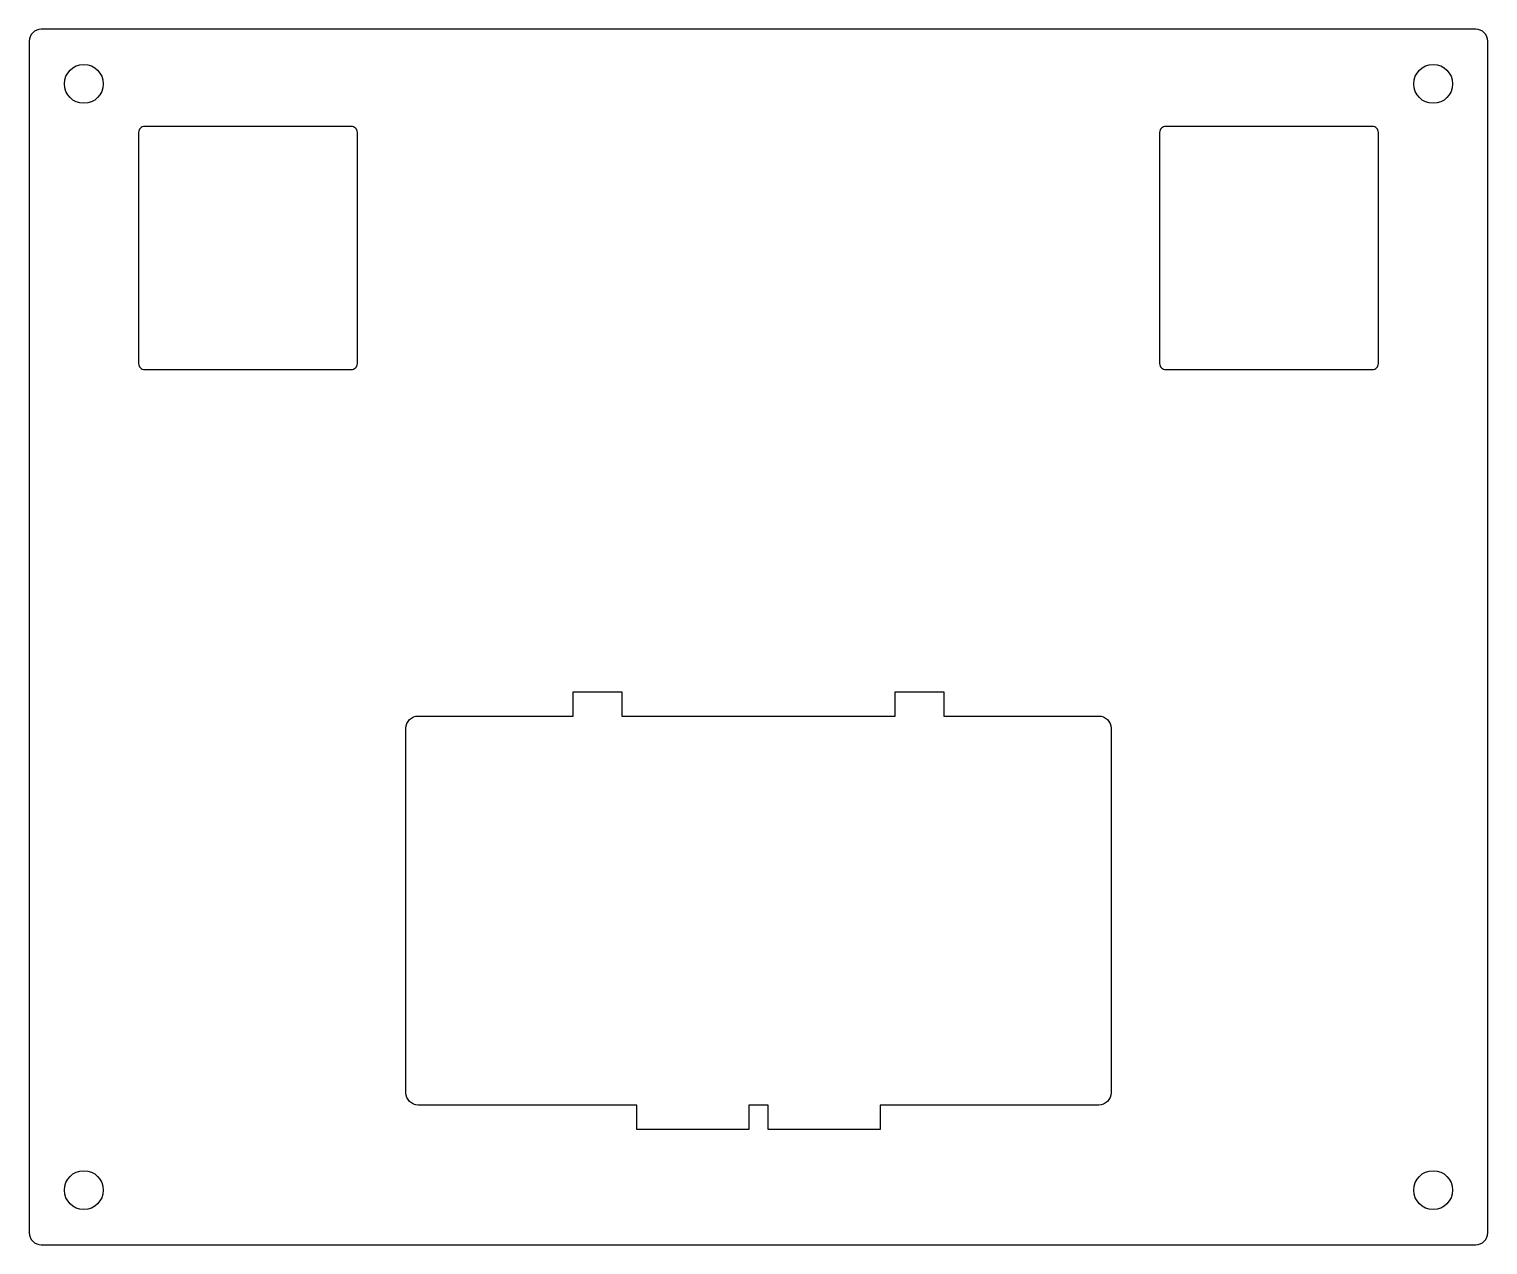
# Model space of a CAD drawing. Header units: millimetres. Extents: x -60 to 60, y -54 to 46.
import ezdxf

# ---------------------------------------------------------------- set-up
doc = ezdxf.new("R2010")
doc.units = ezdxf.units.MM
doc.layers.get('0').update_dxf_attribs({"linetype": 'CONTINUOUS'})

msp = doc.modelspace()

# ---------------------------------------------------------------- linework, layer by layer
for points in [[(60, 44.5, 0.414214), (59, 45.5), (-59, 45.5, 0.414214), (-60, 44.5), (-60, -53.5, 0.414214), (-59, -54.5), (59, -54.5, 0.414214), (60, -53.5)], [(-33, 37, 0.414214), (-33.5, 37.5), (-50.5, 37.5, 0.414214), (-51, 37), (-51, 18, 0.414214), (-50.5, 17.5), (-33.5, 17.5, 0.414214), (-33, 18)], [(51, 37, 0.414214), (50.5, 37.5), (33.5, 37.5, 0.414214), (33, 37), (33, 18, 0.414214), (33.5, 17.5), (50.5, 17.5, 0.414214), (51, 18)], [(-28, -11), (-15.25, -11), (-15.25, -9), (-11.25, -9), (-11.25, -11), (11.25, -11), (11.25, -9), (15.25, -9), (15.25, -11), (28, -11, -0.414214), (29, -12), (29, -42, -0.414214), (28, -43), (10, -43), (10, -45), (0.8, -45), (0.8, -43), (-0.8, -43), (-0.8, -45), (-10, -45), (-10, -43), (-28, -43, -0.414214), (-29, -42), (-29, -12, -0.414214)]]:
    msp.add_lwpolyline(points, format="xyb", close=True)
for centre in [(-55.5, 41), (55.5, 41), (-55.5, -50), (55.5, -50)]:
    msp.add_circle(centre, 1.6)

doc.saveas('drawing.dxf')
